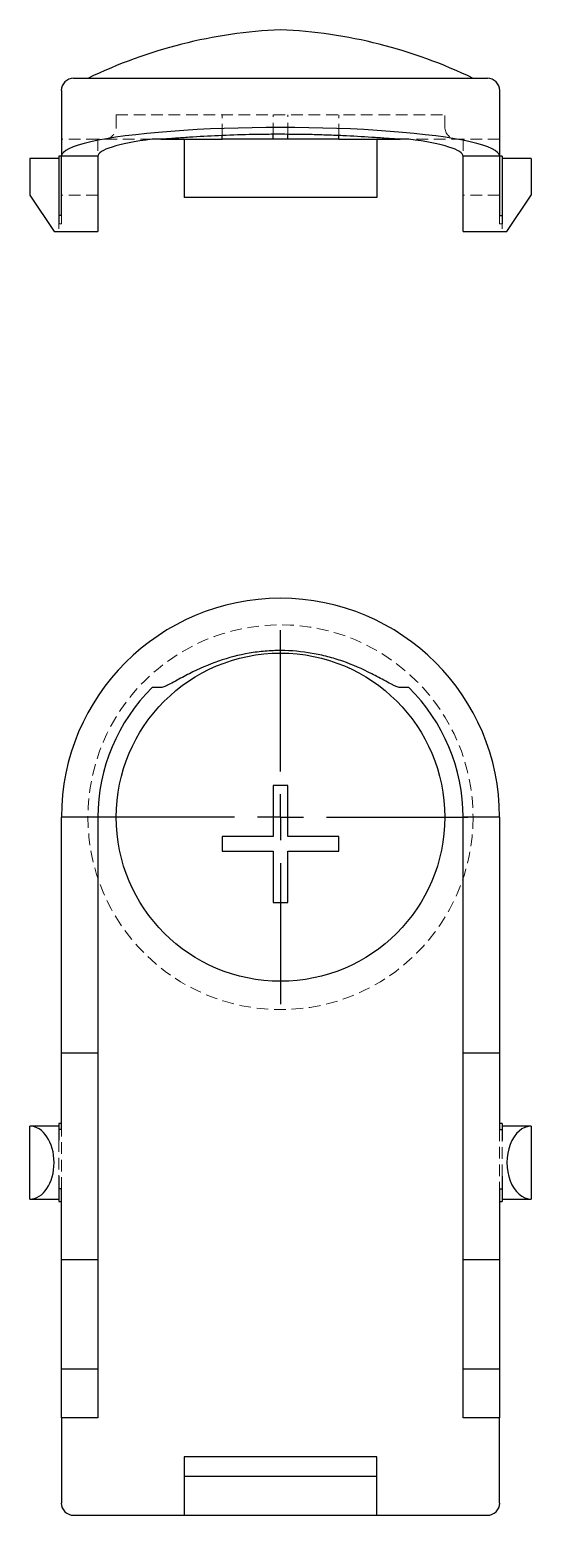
# Model space of a CAD drawing. Header units: millimetres. Extents: x 56 to 234, y 7 to 169.
# Drawn here: x 55.7 to 110.3, y 7 to 169 of the extents above.
import ezdxf

# ---------------------------------------------------------------- set-up
doc = ezdxf.new("R2010")
doc.units = ezdxf.units.MM
doc.linetypes.add('HIDDEN', pattern=[1.905, 1.27, -0.635])
doc.layers.add('10', color=7, linetype='Continuous')

# ---------------------------------------------------------------- blocks, each defined once
blk = doc.blocks.new('SW_CENTERMARKSYMBOL_0')
at = {"layer": '10', "color": 0}
for p, q in [((0, 5), (0, 20.4)), ((0, 0), (0, 2.5)), ((-5, 0), (-20.4, 0)), ((0, 0), (-2.5, 0)), ((0, 0), (0, -2.5)), ((0, 0), (2.5, 0)), ((5, 0), (20.4, 0)), ((0, -5), (0, -20.4))]:
    blk.add_line(p, q, dxfattribs=at)

msp = doc.modelspace()

# ---------------------------------------------------------------- linework, layer by layer
at = {"color": 7, "linetype": 'Continuous', "lineweight": 25}
for p, q in [((105.55, 163.7), (60.45, 163.7)), ((59.13, 162.38), (59.13, 155.21)), ((106.87, 162.38), (106.87, 155.21)), ((76.63, 157.07), (76.63, 157.46)), ((82.2, 157.07), (82.2, 157.6)), ((83.8, 157.07), (83.8, 157.6)), ((89.37, 157.07), (89.37, 157.46)), ((69.97, 157.07), (69.01, 157.07)), ((69.97, 157.07), (76.63, 157.07)), ((72.52, 157.07), (72.52, 150.71)), ((82.2, 157.07), (76.63, 157.07)), ((83.8, 157.07), (82.2, 157.07)), ((89.37, 157.07), (83.8, 157.07)), ((89.37, 157.07), (96.03, 157.07)), ((93.48, 157.07), (93.48, 150.71)), ((96.99, 157.07), (96.03, 157.07)), ((58.86, 154.95), (55.68, 154.95)), ((55.68, 154.95), (55.68, 150.97)), ((59.13, 155.21), (58.86, 155.21)), ((58.86, 155.21), (58.86, 148.74)), ((63.11, 155.21), (59.13, 155.21)), ((59.13, 148.74), (59.13, 155.21)), ((63.11, 155.21), (63.11, 147.83)), ((106.87, 155.21), (102.89, 155.21)), ((102.89, 147.83), (102.89, 155.21)), ((107.14, 155.21), (106.87, 155.21)), ((106.87, 155.21), (106.87, 148.74)), ((107.14, 155.21), (107.14, 148.74)), ((110.32, 154.95), (107.14, 154.95)), ((110.32, 154.95), (110.32, 150.97)), ((55.68, 150.97), (58.33, 146.99)), ((93.48, 150.71), (72.52, 150.71)), ((107.67, 146.99), (110.32, 150.97)), ((58.86, 148.74), (58.86, 147.83)), ((59.13, 148.74), (58.86, 148.74)), ((63.11, 147.83), (63.11, 146.99)), ((102.89, 146.99), (102.89, 147.83)), ((106.87, 148.74), (107.14, 148.74)), ((107.14, 148.74), (107.14, 147.83)), ((58.33, 146.99), (63.11, 146.99)), ((102.89, 146.99), (107.67, 146.99)), ((69.97, 97.27), (69.01, 97.27)), ((96.99, 97.27), (96.03, 97.27)), ((83.8, 86.58), (82.2, 86.58)), ((82.2, 86.58), (82.2, 81.01)), ((83.8, 81.01), (83.8, 86.58)), ((63.11, 83.13), (59.13, 83.13)), ((59.13, 57.4), (59.13, 83.13)), ((63.11, 83.13), (63.11, 57.4)), ((106.87, 83.13), (102.89, 83.13)), ((102.89, 57.4), (102.89, 83.13)), ((106.87, 83.13), (106.87, 57.4)), ((76.63, 81.01), (76.63, 79.41)), ((82.2, 81.01), (76.63, 81.01)), ((89.37, 81.01), (83.8, 81.01)), ((89.37, 79.41), (89.37, 81.01)), ((76.63, 79.41), (82.2, 79.41)), ((82.2, 79.41), (82.2, 73.84)), ((83.8, 79.41), (89.37, 79.41)), ((83.8, 73.84), (83.8, 79.41)), ((82.2, 73.84), (83.8, 73.84)), ((59.13, 49.07), (59.13, 57.4)), ((63.11, 57.4), (59.13, 57.4)), ((63.11, 57.4), (63.11, 47.9)), ((106.87, 57.4), (102.89, 57.4)), ((102.89, 47.9), (102.89, 57.4)), ((106.87, 57.4), (106.87, 49.07)), ((58.86, 49.44), (55.68, 49.44)), ((55.68, 41.48), (55.68, 49.44)), ((59.13, 49.71), (58.86, 49.71)), ((58.86, 49.71), (58.86, 49.07)), ((59.13, 49.07), (58.86, 49.07)), ((58.86, 49.07), (58.86, 47.9)), ((107.14, 49.71), (106.87, 49.71)), ((106.87, 49.07), (107.14, 49.07)), ((107.14, 49.71), (107.14, 49.07)), ((110.32, 49.44), (107.14, 49.44)), ((107.14, 49.07), (107.14, 47.9)), ((110.32, 49.44), (110.32, 41.48)), ((63.11, 47.9), (63.11, 43.97)), ((102.89, 43.97), (102.89, 47.9)), ((58.86, 43.97), (58.86, 42.6)), ((63.11, 43.97), (63.11, 34.85)), ((102.89, 34.85), (102.89, 43.97)), ((107.14, 43.97), (107.14, 42.6)), ((59.13, 42.6), (58.86, 42.6)), ((58.86, 42.6), (58.86, 41.22)), ((59.13, 34.85), (59.13, 42.6)), ((106.87, 42.6), (107.14, 42.6)), ((106.87, 42.6), (106.87, 34.85)), ((107.14, 42.6), (107.14, 41.22)), ((55.68, 41.48), (58.86, 41.48)), ((58.86, 41.22), (59.13, 41.22)), ((106.87, 41.22), (107.14, 41.22)), ((107.14, 41.48), (110.32, 41.48)), ((63.11, 34.85), (59.13, 34.85)), ((59.13, 22.92), (59.13, 34.85)), ((63.11, 34.85), (63.11, 22.92)), ((106.87, 34.85), (102.89, 34.85)), ((102.89, 22.92), (102.89, 34.85)), ((106.87, 34.85), (106.87, 22.92)), ((63.11, 22.92), (59.13, 22.92)), ((59.13, 17.61), (59.13, 22.92)), ((63.11, 22.92), (63.11, 17.61)), ((106.87, 22.92), (102.89, 22.92)), ((102.89, 17.61), (102.89, 22.92)), ((106.87, 22.92), (106.87, 17.61)), ((63.11, 17.61), (59.13, 17.61)), ((59.13, 17.61), (59.13, 8.33)), ((106.87, 17.61), (102.89, 17.61)), ((106.87, 8.33), (106.87, 17.61)), ((72.52, 13.37), (72.52, 11.24)), ((93.48, 13.37), (72.52, 13.37)), ((93.48, 11.24), (93.48, 13.37)), ((93.48, 11.24), (72.52, 11.24)), ((72.52, 11.24), (72.52, 7)), ((93.48, 7), (93.48, 11.24)), ((60.45, 7), (72.52, 7)), ((72.52, 7), (93.48, 7)), ((93.48, 7), (105.55, 7))]:
    msp.add_line(p, q, dxfattribs=at)
at = {"color": 7, "linetype": 'HIDDEN', "lineweight": 18}
for p, q in [((65.1, 159.72), (100.9, 159.72)), ((65.1, 159.72), (65.1, 158.4)), ((76.63, 157.46), (76.63, 159.72)), ((82.2, 157.6), (82.2, 159.72)), ((83.8, 157.6), (83.8, 159.72)), ((89.37, 157.46), (89.37, 159.72)), ((100.9, 158.4), (100.9, 159.72)), ((63.11, 157.07), (59.13, 157.07)), ((63.11, 157.07), (63.11, 155.21)), ((69.01, 157.07), (63.11, 157.07)), ((102.89, 157.07), (96.99, 157.07)), ((102.89, 157.07), (102.89, 155.21)), ((106.87, 157.07), (102.89, 157.07)), ((63.11, 150.97), (59.13, 150.97)), ((106.87, 150.97), (102.89, 150.97)), ((59.13, 147.84), (58.86, 147.84)), ((58.86, 147.83), (58.86, 147.28)), ((59.13, 147.84), (59.13, 148.74)), ((106.87, 148.74), (106.87, 147.84)), ((106.87, 147.84), (107.14, 147.84)), ((107.14, 147.28), (107.14, 147.83)), ((59.13, 42.6), (59.13, 49.07)), ((106.87, 49.07), (106.87, 42.6)), ((58.86, 47.9), (58.86, 43.97)), ((107.14, 43.97), (107.14, 47.9))]:
    msp.add_line(p, q, dxfattribs=at)
msp.add_circle((83, 83.13), 20.98, dxfattribs=at)
at = {"color": 7, "linetype": 'Continuous', "lineweight": 25}
msp.add_circle((83, 83.13), 17.9, dxfattribs=at)
for centre, radius, start, end in [((85.35, 115.57), 53.49, 92.5217, 115.8607), ((80.65, 115.57), 53.49, 64.1393, 87.4783), ((60.45, 162.38), 1.33, 90, 180), ((105.55, 162.38), 1.33, 0, 90), ((83, 83.13), 23.87, 0, 180), ((83, 83.13), 19.89, 134.7025, 180), ((83, 83.13), 19.89, 0, 45.2975), ((60.45, 8.33), 1.33, 180, 270), ((105.55, 8.33), 1.33, 270, 0)]:
    msp.add_arc(centre, radius, start, end, dxfattribs=at)
at = {"color": 7, "linetype": 'HIDDEN', "lineweight": 18}
for centre, start, end in [((63.77, 158.4), 270, 0), ((102.23, 158.4), 180, 270)]:
    msp.add_arc(centre, 1.33, start, end, dxfattribs=at)
at = {"color": 7, "linetype": 'Continuous', "lineweight": 25}
for centre, major_axis, ratio, start_param, end_param in [((83, 155.21), (23.87, 0), 0.131313, 0, 3.141593), ((83, 155.21), (19.89, 0), 0.131313, 2.351001, 3.141593), ((83, 155.21), (19.89, 0), 0.131313, 0, 0.790591), ((55.68, 45.46), (0, 3.98), 0.666667, 3.141593, 6.283185), ((110.32, 45.46), (0, 3.98), 0.666667, 0, 3.141593)]:
    msp.add_ellipse(centre, major_axis=major_axis, ratio=ratio, start_param=start_param, end_param=end_param, dxfattribs=at)
for points in [[(96.03, 157.07), (95.96, 157.07), (95.89, 157.07), (95.75, 157.08), (95.69, 157.08), (95.48, 157.09), (95.36, 157.1), (94.97, 157.13), (94.72, 157.14), (93.96, 157.2), (93.45, 157.23), (91.92, 157.34), (90.87, 157.4), (89.25, 157.47), (88.7, 157.49), (87.58, 157.53), (87.02, 157.55), (85.32, 157.59), (84.19, 157.6), (82.47, 157.6), (81.9, 157.6), (80.74, 157.59), (80.17, 157.58), (78.46, 157.54), (77.34, 157.5), (75.16, 157.4), (74.1, 157.34), (72.56, 157.24), (72.05, 157.2), (71.29, 157.15), (71.03, 157.13), (70.65, 157.1), (70.52, 157.09), (70.32, 157.08), (70.25, 157.08), (70.11, 157.07), (70.04, 157.07), (69.97, 157.07)], [(96.03, 97.27), (95.96, 97.27), (95.89, 97.28), (95.75, 97.33), (95.69, 97.35), (95.48, 97.43), (95.36, 97.49), (94.97, 97.69), (94.72, 97.82), (93.96, 98.24), (93.45, 98.51), (91.92, 99.29), (90.87, 99.75), (89.25, 100.32), (88.7, 100.48), (87.58, 100.78), (87.02, 100.9), (85.32, 101.19), (84.19, 101.3), (82.47, 101.3), (81.9, 101.28), (80.74, 101.18), (80.17, 101.11), (78.46, 100.81), (77.34, 100.52), (75.16, 99.76), (74.1, 99.3), (72.56, 98.52), (72.05, 98.24), (71.29, 97.83), (71.03, 97.69), (70.65, 97.5), (70.52, 97.43), (70.32, 97.35), (70.25, 97.33), (70.11, 97.28), (70.04, 97.27), (69.97, 97.27)]]:
    msp.add_open_spline(points, degree=3, knots=[0, 0, 0, 0, 0.007812, 0.007812, 0.015625, 0.015625, 0.03125, 0.03125, 0.0625, 0.0625, 0.125, 0.125, 0.25, 0.25, 0.3125, 0.3125, 0.375, 0.375, 0.5, 0.5, 0.5625, 0.5625, 0.625, 0.625, 0.75, 0.75, 0.875, 0.875, 0.9375, 0.9375, 0.96875, 0.96875, 0.984375, 0.984375, 0.992187, 0.992187, 1, 1, 1, 1], dxfattribs=at)

# ---------------------------------------------------------------- block references
at = {"layer": '10'}
msp.add_blockref('SW_CENTERMARKSYMBOL_0', (83, 83.13), dxfattribs=at)

doc.saveas('drawing.dxf')
